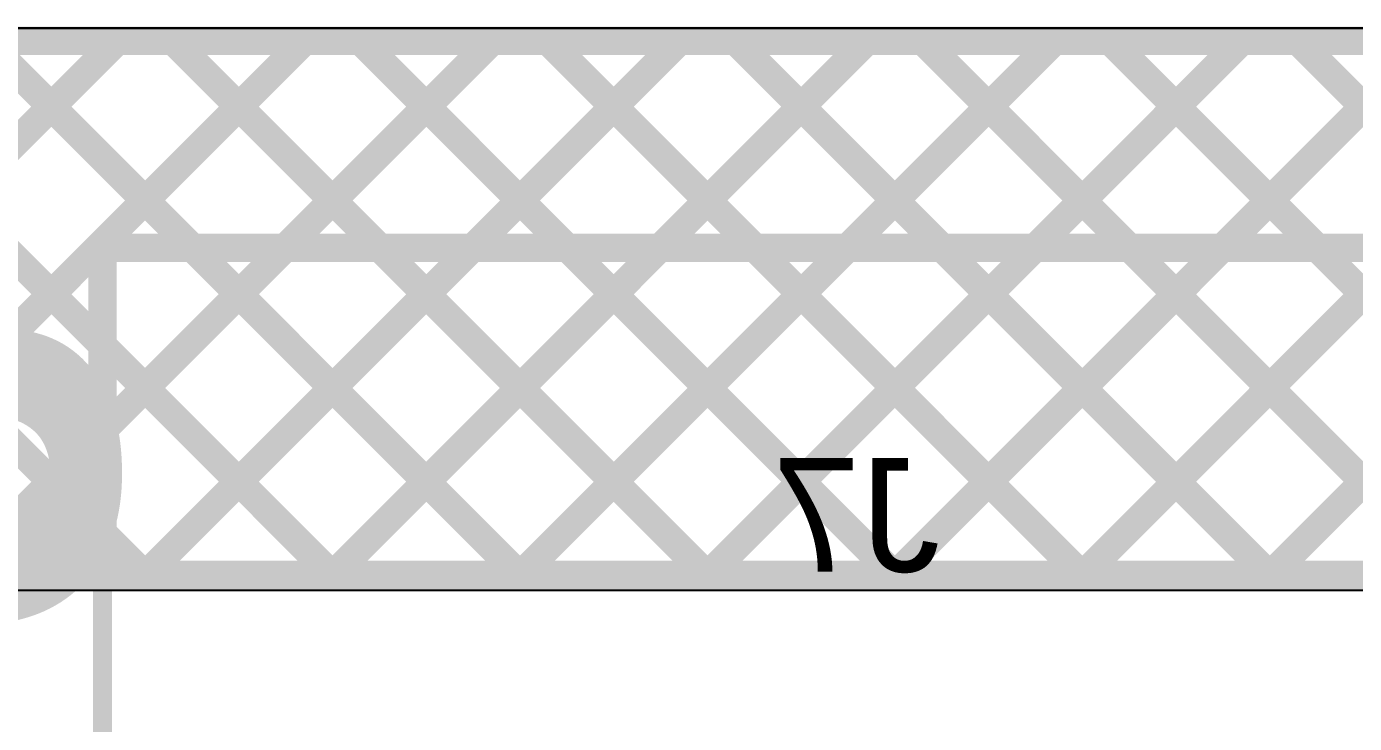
# Model space of a CAD drawing. Header units: inches. Extents: x -0.1 to 10.2, y 0 to 6.5.
# Drawn here: x 3.1065 to 3.4571, y 2.7948 to 2.9788 of the extents above; entities that cross this region are included whole.
import ezdxf

# ---------------------------------------------------------------- set-up
doc = ezdxf.new("R2010")
doc.units = ezdxf.units.IN
doc.header["$MEASUREMENT"] = 0
for name, color, linetype in [('Bottom Layer', 5, 'Continuous'), ('Bottom Overlay', 54, 'Continuous'), ('Top Layer', 1, 'Continuous'), ('Top Overlay', 2, 'Continuous')]:
    doc.layers.add(name, color=color, linetype=linetype)
doc.styles.add('Arial', font='', dxfattribs={"height": 0.2})
doc.styles.add('Arial_Bold', font='', dxfattribs={"height": 0.2})
doc.styles.get('Arial').set_extended_font_data('Arial')
doc.styles.get('Arial_Bold').set_extended_font_data('Arial', bold=True)

# ---------------------------------------------------------------- blocks, each defined once
blk = doc.blocks.new('X9555WV_2_12_6TV01_B_54')
at = {"layer": 'Bottom Overlay'}
for points in [[(-0.755, -0.188, 0.005, 0.005, 0), (-0.755, 0.17323, 0.005, 0.005, 0)], [(0.755, -0.188, 0.005, 0.005, 0), (-0.755, -0.188, 0.005, 0.005, 0)]]:
    blk.add_lwpolyline(points, format="xyseb", dxfattribs=at)
blk.add_lwpolyline([(-0.75625, -0.188, 0.0025, 0.0025, 1), (-0.75375, -0.188, 0.0025, 0.0025, 1)], format="xyseb", close=True, dxfattribs=at)
blk.add_lwpolyline([(-0.75625, -0.188, 0.0025, 0.0025, 1), (-0.75375, -0.188, 0.0025, 0.0025, 1)], format="xyseb", close=True, dxfattribs=at)

msp = doc.modelspace()

# ---------------------------------------------------------------- linework, layer by layer
at = {"layer": 'Bottom Layer'}
for p, q in [((4.54592, 2.97828), (0.01529, 2.97828)), ((0.01529, 2.83), (4.42345, 2.83))]:
    msp.add_line(p, q, dxfattribs=at)
at = {"layer": 'Bottom Overlay'}
for points in [[(0.02014, 2.975, 0.0075, 0.0075, 0), (4.53992, 2.975, 0.0075, 0.0075, 0)], [(2.98945, 2.834, 0.0075, 0.0075, 0), (3.13045, 2.975, 0.0075, 0.0075, 0)], [(2.99667, 2.975, 0.0075, 0.0075, 0), (3.12657, 2.8451, 0.0075, 0.0075, 0)], [(3.03895, 2.834, 0.0075, 0.0075, 0), (3.17995, 2.975, 0.0075, 0.0075, 0)], [(3.04617, 2.975, 0.0075, 0.0075, 0), (3.12657, 2.8946, 0.0075, 0.0075, 0)], [(3.09566, 2.975, 0.0075, 0.0075, 0), (3.15031, 2.92035, 0.0075, 0.0075, 0)], [(3.14516, 2.975, 0.0075, 0.0075, 0), (3.19981, 2.92035, 0.0075, 0.0075, 0)], [(3.1748, 2.92035, 0.0075, 0.0075, 0), (3.22945, 2.975, 0.0075, 0.0075, 0)], [(3.19466, 2.975, 0.0075, 0.0075, 0), (3.24931, 2.92035, 0.0075, 0.0075, 0)], [(3.2243, 2.92035, 0.0075, 0.0075, 0), (3.27894, 2.975, 0.0075, 0.0075, 0)], [(3.24416, 2.975, 0.0075, 0.0075, 0), (3.2988, 2.92035, 0.0075, 0.0075, 0)], [(3.2738, 2.92035, 0.0075, 0.0075, 0), (3.32844, 2.975, 0.0075, 0.0075, 0)], [(3.29365, 2.975, 0.0075, 0.0075, 0), (3.3483, 2.92035, 0.0075, 0.0075, 0)], [(3.32329, 2.92035, 0.0075, 0.0075, 0), (3.37794, 2.975, 0.0075, 0.0075, 0)], [(3.34315, 2.975, 0.0075, 0.0075, 0), (3.3978, 2.92035, 0.0075, 0.0075, 0)], [(3.37279, 2.92035, 0.0075, 0.0075, 0), (3.42744, 2.975, 0.0075, 0.0075, 0)], [(3.39265, 2.975, 0.0075, 0.0075, 0), (3.4473, 2.92035, 0.0075, 0.0075, 0)], [(3.42229, 2.92035, 0.0075, 0.0075, 0), (3.47693, 2.975, 0.0075, 0.0075, 0)], [(3.44215, 2.975, 0.0075, 0.0075, 0), (3.58315, 2.834, 0.0075, 0.0075, 0)], [(3.12657, 2.834, 0.0075, 0.0075, 0), (3.12657, 2.92035, 0.0075, 0.0075, 0)], [(3.12657, 2.92035, 0.0075, 0.0075, 0), (3.48779, 2.92035, 0.0075, 0.0075, 0)], [(3.12657, 2.92035, 0.0075, 0.0075, 0), (3.48779, 2.92035, 0.0075, 0.0075, 0)], [(3.08845, 2.834, 0.0075, 0.0075, 0), (3.12657, 2.87212, 0.0075, 0.0075, 0)], [(2.54291, 2.834, 0.0075, 0.0075, 0), (3.12657, 2.834, 0.0075, 0.0075, 0)]]:
    msp.add_lwpolyline(points, format="xyseb", dxfattribs=at)
for points in [[(3.12858, 2.975, 0.00375, 0.00375, 1), (3.13233, 2.975, 0.00375, 0.00375, 1)], [(3.14329, 2.975, 0.00375, 0.00375, 1), (3.14704, 2.975, 0.00375, 0.00375, 1)], [(3.17807, 2.975, 0.00375, 0.00375, 1), (3.18182, 2.975, 0.00375, 0.00375, 1)], [(3.19278, 2.975, 0.00375, 0.00375, 1), (3.19653, 2.975, 0.00375, 0.00375, 1)], [(3.22757, 2.975, 0.00375, 0.00375, 1), (3.23132, 2.975, 0.00375, 0.00375, 1)], [(3.24228, 2.975, 0.00375, 0.00375, 1), (3.24603, 2.975, 0.00375, 0.00375, 1)], [(3.27707, 2.975, 0.00375, 0.00375, 1), (3.28082, 2.975, 0.00375, 0.00375, 1)], [(3.29178, 2.975, 0.00375, 0.00375, 1), (3.29553, 2.975, 0.00375, 0.00375, 1)], [(3.32657, 2.975, 0.00375, 0.00375, 1), (3.33032, 2.975, 0.00375, 0.00375, 1)], [(3.34128, 2.975, 0.00375, 0.00375, 1), (3.34503, 2.975, 0.00375, 0.00375, 1)], [(3.37606, 2.975, 0.00375, 0.00375, 1), (3.37981, 2.975, 0.00375, 0.00375, 1)], [(3.39077, 2.975, 0.00375, 0.00375, 1), (3.39452, 2.975, 0.00375, 0.00375, 1)], [(3.42556, 2.975, 0.00375, 0.00375, 1), (3.42931, 2.975, 0.00375, 0.00375, 1)], [(3.44027, 2.975, 0.00375, 0.00375, 1), (3.44402, 2.975, 0.00375, 0.00375, 1)], [(3.12469, 2.92035, 0.00375, 0.00375, 1), (3.12844, 2.92035, 0.00375, 0.00375, 1)], [(3.12469, 2.92035, 0.00375, 0.00375, 1), (3.12844, 2.92035, 0.00375, 0.00375, 1)], [(3.12469, 2.92035, 0.00375, 0.00375, 1), (3.12844, 2.92035, 0.00375, 0.00375, 1)], [(3.14844, 2.92035, 0.00375, 0.00375, 1), (3.15219, 2.92035, 0.00375, 0.00375, 1)], [(3.17293, 2.92035, 0.00375, 0.00375, 1), (3.17668, 2.92035, 0.00375, 0.00375, 1)], [(3.19793, 2.92035, 0.00375, 0.00375, 1), (3.20168, 2.92035, 0.00375, 0.00375, 1)], [(3.22242, 2.92035, 0.00375, 0.00375, 1), (3.22617, 2.92035, 0.00375, 0.00375, 1)], [(3.24743, 2.92035, 0.00375, 0.00375, 1), (3.25118, 2.92035, 0.00375, 0.00375, 1)], [(3.27192, 2.92035, 0.00375, 0.00375, 1), (3.27567, 2.92035, 0.00375, 0.00375, 1)], [(3.29693, 2.92035, 0.00375, 0.00375, 1), (3.30068, 2.92035, 0.00375, 0.00375, 1)], [(3.32142, 2.92035, 0.00375, 0.00375, 1), (3.32517, 2.92035, 0.00375, 0.00375, 1)], [(3.34643, 2.92035, 0.00375, 0.00375, 1), (3.35018, 2.92035, 0.00375, 0.00375, 1)], [(3.37092, 2.92035, 0.00375, 0.00375, 1), (3.37467, 2.92035, 0.00375, 0.00375, 1)], [(3.39592, 2.92035, 0.00375, 0.00375, 1), (3.39967, 2.92035, 0.00375, 0.00375, 1)], [(3.42041, 2.92035, 0.00375, 0.00375, 1), (3.42416, 2.92035, 0.00375, 0.00375, 1)], [(3.44542, 2.92035, 0.00375, 0.00375, 1), (3.44917, 2.92035, 0.00375, 0.00375, 1)], [(3.12469, 2.8946, 0.00375, 0.00375, 1), (3.12844, 2.8946, 0.00375, 0.00375, 1)], [(3.12469, 2.87212, 0.00375, 0.00375, 1), (3.12844, 2.87212, 0.00375, 0.00375, 1)], [(3.12469, 2.8451, 0.00375, 0.00375, 1), (3.12844, 2.8451, 0.00375, 0.00375, 1)], [(3.12469, 2.834, 0.00375, 0.00375, 1), (3.12844, 2.834, 0.00375, 0.00375, 1)], [(3.12469, 2.834, 0.00375, 0.00375, 1), (3.12844, 2.834, 0.00375, 0.00375, 1)]]:
    msp.add_lwpolyline(points, format="xyseb", close=True, dxfattribs=at)
at = {"layer": 'Top Layer'}
for p, q in [((4.54592, 2.97836), (0.1492, 2.97836)), ((0.255, 2.83), (4.42532, 2.83))]:
    msp.add_line(p, q, dxfattribs=at)
at = {"layer": 'Top Overlay'}
for points in [[(0.139, 2.975, 0.0075, 0.0075, 0), (4.54592, 2.975, 0.0075, 0.0075, 0)], [(2.98945, 2.834, 0.0075, 0.0075, 0), (3.13045, 2.975, 0.0075, 0.0075, 0)], [(2.99667, 2.975, 0.0075, 0.0075, 0), (3.13767, 2.834, 0.0075, 0.0075, 0)], [(3.03895, 2.834, 0.0075, 0.0075, 0), (3.17995, 2.975, 0.0075, 0.0075, 0)], [(3.04617, 2.975, 0.0075, 0.0075, 0), (3.18717, 2.834, 0.0075, 0.0075, 0)], [(3.08845, 2.834, 0.0075, 0.0075, 0), (3.22945, 2.975, 0.0075, 0.0075, 0)], [(3.09566, 2.975, 0.0075, 0.0075, 0), (3.23666, 2.834, 0.0075, 0.0075, 0)], [(3.13794, 2.834, 0.0075, 0.0075, 0), (3.27894, 2.975, 0.0075, 0.0075, 0)], [(3.14516, 2.975, 0.0075, 0.0075, 0), (3.28616, 2.834, 0.0075, 0.0075, 0)], [(3.18744, 2.834, 0.0075, 0.0075, 0), (3.32844, 2.975, 0.0075, 0.0075, 0)], [(3.19466, 2.975, 0.0075, 0.0075, 0), (3.33566, 2.834, 0.0075, 0.0075, 0)], [(3.23694, 2.834, 0.0075, 0.0075, 0), (3.37794, 2.975, 0.0075, 0.0075, 0)], [(3.24416, 2.975, 0.0075, 0.0075, 0), (3.38516, 2.834, 0.0075, 0.0075, 0)], [(3.28644, 2.834, 0.0075, 0.0075, 0), (3.42744, 2.975, 0.0075, 0.0075, 0)], [(3.29365, 2.975, 0.0075, 0.0075, 0), (3.43465, 2.834, 0.0075, 0.0075, 0)], [(3.33593, 2.834, 0.0075, 0.0075, 0), (3.47693, 2.975, 0.0075, 0.0075, 0)], [(3.34315, 2.975, 0.0075, 0.0075, 0), (3.48415, 2.834, 0.0075, 0.0075, 0)], [(3.38543, 2.834, 0.0075, 0.0075, 0), (3.52643, 2.975, 0.0075, 0.0075, 0)], [(3.39265, 2.975, 0.0075, 0.0075, 0), (3.53365, 2.834, 0.0075, 0.0075, 0)], [(3.43493, 2.834, 0.0075, 0.0075, 0), (3.57593, 2.975, 0.0075, 0.0075, 0)], [(3.44215, 2.975, 0.0075, 0.0075, 0), (3.58315, 2.834, 0.0075, 0.0075, 0)], [(0.255, 2.834, 0.0075, 0.0075, 0), (4.42345, 2.834, 0.0075, 0.0075, 0)]]:
    msp.add_lwpolyline(points, format="xyseb", dxfattribs=at)
for points in [[(3.12858, 2.975, 0.00375, 0.00375, 1), (3.13233, 2.975, 0.00375, 0.00375, 1)], [(3.14329, 2.975, 0.00375, 0.00375, 1), (3.14704, 2.975, 0.00375, 0.00375, 1)], [(3.17807, 2.975, 0.00375, 0.00375, 1), (3.18182, 2.975, 0.00375, 0.00375, 1)], [(3.19278, 2.975, 0.00375, 0.00375, 1), (3.19653, 2.975, 0.00375, 0.00375, 1)], [(3.22757, 2.975, 0.00375, 0.00375, 1), (3.23132, 2.975, 0.00375, 0.00375, 1)], [(3.24228, 2.975, 0.00375, 0.00375, 1), (3.24603, 2.975, 0.00375, 0.00375, 1)], [(3.27707, 2.975, 0.00375, 0.00375, 1), (3.28082, 2.975, 0.00375, 0.00375, 1)], [(3.29178, 2.975, 0.00375, 0.00375, 1), (3.29553, 2.975, 0.00375, 0.00375, 1)], [(3.32657, 2.975, 0.00375, 0.00375, 1), (3.33032, 2.975, 0.00375, 0.00375, 1)], [(3.34128, 2.975, 0.00375, 0.00375, 1), (3.34503, 2.975, 0.00375, 0.00375, 1)], [(3.37606, 2.975, 0.00375, 0.00375, 1), (3.37981, 2.975, 0.00375, 0.00375, 1)], [(3.39077, 2.975, 0.00375, 0.00375, 1), (3.39452, 2.975, 0.00375, 0.00375, 1)], [(3.42556, 2.975, 0.00375, 0.00375, 1), (3.42931, 2.975, 0.00375, 0.00375, 1)], [(3.44027, 2.975, 0.00375, 0.00375, 1), (3.44402, 2.975, 0.00375, 0.00375, 1)], [(3.13579, 2.834, 0.00375, 0.00375, 1), (3.13954, 2.834, 0.00375, 0.00375, 1)], [(3.13607, 2.834, 0.00375, 0.00375, 1), (3.13982, 2.834, 0.00375, 0.00375, 1)], [(3.18529, 2.834, 0.00375, 0.00375, 1), (3.18904, 2.834, 0.00375, 0.00375, 1)], [(3.18557, 2.834, 0.00375, 0.00375, 1), (3.18932, 2.834, 0.00375, 0.00375, 1)], [(3.23479, 2.834, 0.00375, 0.00375, 1), (3.23854, 2.834, 0.00375, 0.00375, 1)], [(3.23506, 2.834, 0.00375, 0.00375, 1), (3.23881, 2.834, 0.00375, 0.00375, 1)], [(3.28429, 2.834, 0.00375, 0.00375, 1), (3.28804, 2.834, 0.00375, 0.00375, 1)], [(3.28456, 2.834, 0.00375, 0.00375, 1), (3.28831, 2.834, 0.00375, 0.00375, 1)], [(3.33378, 2.834, 0.00375, 0.00375, 1), (3.33753, 2.834, 0.00375, 0.00375, 1)], [(3.33406, 2.834, 0.00375, 0.00375, 1), (3.33781, 2.834, 0.00375, 0.00375, 1)], [(3.38328, 2.834, 0.00375, 0.00375, 1), (3.38703, 2.834, 0.00375, 0.00375, 1)], [(3.38356, 2.834, 0.00375, 0.00375, 1), (3.38731, 2.834, 0.00375, 0.00375, 1)], [(3.43278, 2.834, 0.00375, 0.00375, 1), (3.43653, 2.834, 0.00375, 0.00375, 1)], [(3.43305, 2.834, 0.00375, 0.00375, 1), (3.4368, 2.834, 0.00375, 0.00375, 1)]]:
    msp.add_lwpolyline(points, format="xyseb", close=True, dxfattribs=at)

# ---------------------------------------------------------------- block references
at = {"rotation": 270}
msp.add_blockref('X9555WV_2_12_6TV01_B_54', (3.31457, 2.16535), dxfattribs=at)

# ---------------------------------------------------------------- texts
at = {"layer": 'Bottom Overlay', "style": 'Arial_Bold', "text_generation_flag": 2}
msp.add_text('CIM - BOARD NO.3', height=0.119, rotation=270, dxfattribs=at).set_placement((3.01095, 1.41188))
at = {"layer": 'Bottom Overlay', "style": 'Arial', "text_generation_flag": 2}
msp.add_text('J7', height=0.03, dxfattribs=at).set_placement((3.34771, 2.83487))

doc.saveas('drawing.dxf')
